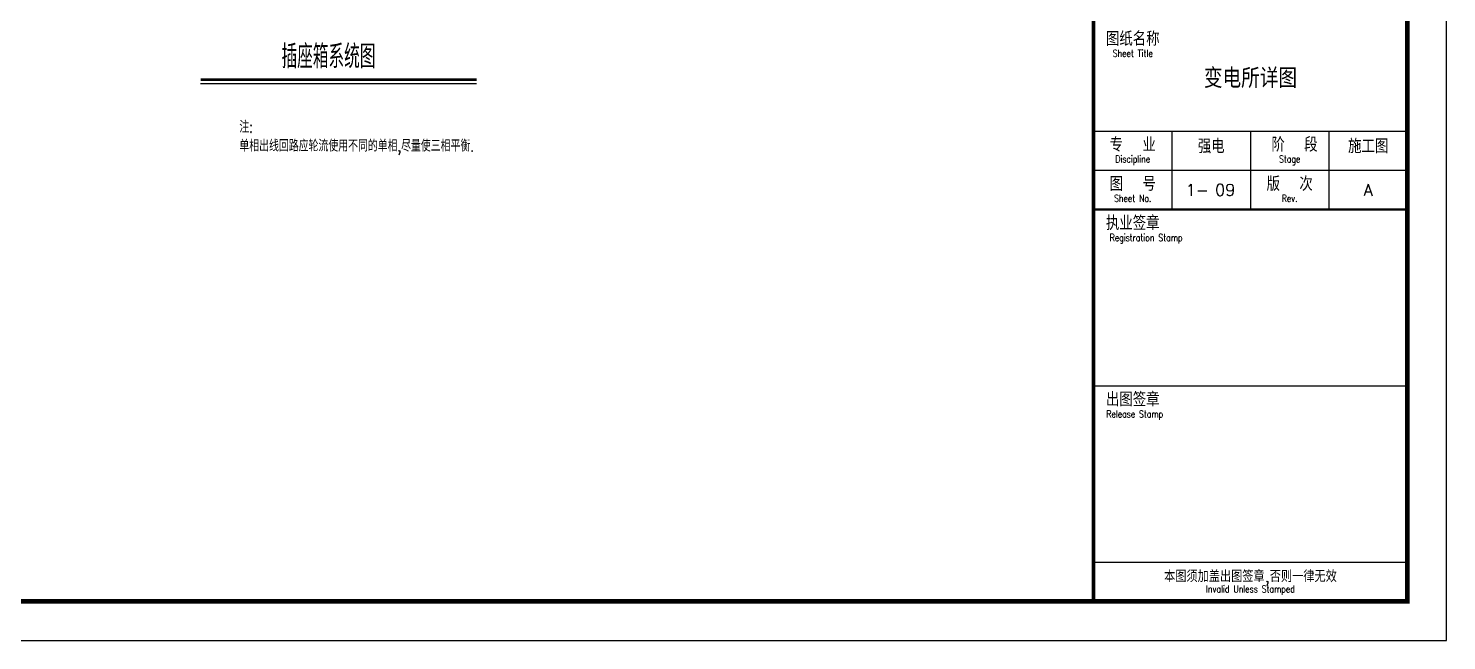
# Model space of a CAD drawing. Extents: x -336391 to 664021, y -458009 to -178412.
# Drawn here: x 627873 to 664021, y -458009 to -442387 of the extents above; entities that cross this region are included whole.
import ezdxf
from ezdxf.enums import TextEntityAlignment as Align

# ---------------------------------------------------------------- set-up
doc = ezdxf.new("R2010")
doc.units = 0
doc.header["$LTSCALE"] = 1000
doc.header["$MEASUREMENT"] = 0
for name, color, linetype in [('A-墙线', 7, 'CONTINUOUS'), ('图框', 7, 'CONTINUOUS'), ('电气-文字', 4, 'CONTINUOUS')]:
    doc.layers.add(name, color=color, linetype=linetype)
doc.styles.add('HZ', font='tjromans.shx', dxfattribs={"width": 0.75, "bigfont": 'tjhztxt.shx'})
doc.styles.add('TKZ1_tjhts.shx', font='tjromant.shx', dxfattribs={"bigfont": 'tjhts.shx'})
doc.styles.add('TKZ2_tjkts.shx', font='tjromant.shx', dxfattribs={"bigfont": 'tjkts.shx'})

# ---------------------------------------------------------------- blocks, each defined once
blk = doc.blocks.new('tk2')
at = {"layer": '图框'}
for p, q in [((118900, 0), (118900, 84100)), ((109900, 13000), (117900, 13000)), ((111900, 13000), (111900, 11000)), ((113900, 13000), (113900, 11000)), ((115900, 13000), (115900, 11000)), ((109900, 12000), (117900, 12000)), ((109900, 6500), (117900, 6500)), ((109900, 2000), (117900, 2000)), ((0, 0), (118900, 0))]:
    blk.add_line(p, q, dxfattribs=at)
at = {"layer": '图框', "const_width": 120}
blk.add_lwpolyline([(117900, 1000), (117900, 83100), (2500, 83100), (2500, 1000)], close=True, dxfattribs=at)
at = {"layer": '图框'}
for points, const_width in [([(109900, 83100), (109900, 1000)], 100), ([(109900, 11000), (117900, 11000)], 60)]:
    blk.add_lwpolyline(points, dxfattribs=dict(at, const_width=const_width))
for s, height, style, p in [('图纸名称', 360, 'TKZ2_tjkts.shx', (110900, 15355)), ('专  业', 360, 'TKZ2_tjkts.shx', (110900, 12655)), ('强电', 360, 'TKZ1_tjhts.shx', (112900, 12616)), (' 阶  段', 360, 'TKZ2_tjkts.shx', (114900, 12655)), ('施工图', 360, 'TKZ1_tjhts.shx', (116900, 12616)), ('图  号', 360, 'TKZ2_tjkts.shx', (110900, 11655)), ('版  次', 360, 'TKZ2_tjkts.shx', (114900, 11655)), ('A', 300, 'TKZ1_tjhts.shx', (116900, 11500)), ('执业签章', 360, 'TKZ2_tjkts.shx', (110900, 10655)), ('出图签章', 360, 'TKZ2_tjkts.shx', (110900, 6155)), ('本图须加盖出图签章,否则一律无效', 300, 'TKZ2_tjkts.shx', (113900, 1643))]:
    blk.add_text(s, height=height, dxfattribs=dict(at, style=style)).set_placement(p, align=Align.MIDDLE_CENTER)
at = {"layer": '图框', "style": 'TKZ2_tjkts.shx', "width": 0.8}
for s, p in [('Sheet Title', (110900, 14985)), ('Discipline', (110900, 12285)), ('Stage', (114900, 12285)), ('Sheet No.', (110900, 11285)), ('Rev.', (114900, 11285)), ('Registration Stamp', (111241, 10285)), ('Release Stamp', (110952, 5785)), ('Invalid Unless Stamped', (113900, 1317))]:
    blk.add_text(s, height=180, dxfattribs=at).set_placement(p, align=Align.MIDDLE_CENTER)

msp = doc.modelspace()

# ---------------------------------------------------------------- linework, layer by layer
at = {"layer": '电气-文字'}
msp.add_line((632261.6, -443791.1), (639296.3, -443791.1), dxfattribs=at)
at = {"layer": '电气-文字', "const_width": 64}
msp.add_lwpolyline([(632261.6, -443695.1), (639296.3, -443695.1)], dxfattribs=at)

# ---------------------------------------------------------------- block references
at = {"layer": 'A-墙线'}
msp.add_blockref('tk2', (545120.5, -458008.9), dxfattribs=at)

# ---------------------------------------------------------------- texts
at = {"layer": '图框', "style": 'TKZ1_tjhts.shx'}
for s, height, p in [('变电所详图', 500, (659020.5, -443658.9)), ('1-', 300, (657666.8, -446508.9)), ('09', 300, (658375.8, -446508.9))]:
    msp.add_text(s, height=height, dxfattribs=at).set_placement(p, align=Align.MIDDLE_CENTER)
at = {"layer": '电气-文字', "style": 'HZ', "width": 0.7}
msp.add_text('插座箱系统图', height=600, dxfattribs=at).set_placement((635522.7, -443405.8), align=Align.CENTER)
for s, p in [('注:', (633250.2, -445050.1)), ('单相出线回路应轮流使用不同的单相,尽量使三相平衡.', (633250.2, -445530.1))]:
    msp.add_text(s, height=300, dxfattribs=at).set_placement(p)

doc.saveas('drawing.dxf')
